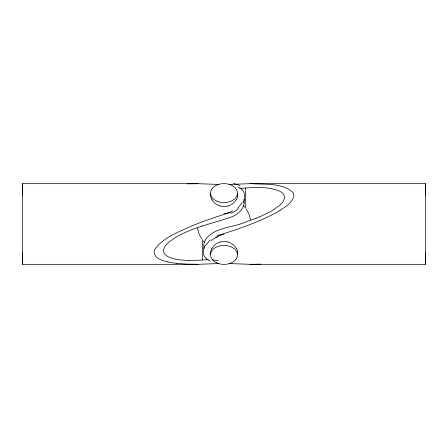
<?xml version="1.0" encoding="UTF-8"?>
<svg xmlns="http://www.w3.org/2000/svg" width="448" height="448" viewBox="0 0 448 448"><rect width="100%" height="100%" fill="white"/><g stroke="black" fill="none" stroke-linecap="round" stroke-linejoin="round"><path stroke-width="0.67" d="M218.271 263.57L198.05 264.32L22.4 264.32L22.4 252.51M22.4 195.49L22.4 183.68L198.061 183.686L218.316 184.43M188.563 260.428A101.371 69.031 -21.4 0 0 191.436 260.462L202.289 260.058L202.289 239.658M229.813 263.575L249.984 264.314L425.6 264.32L425.6 252.51M425.6 195.49L425.6 183.68L249.973 183.686L229.774 184.425M205.828 245.297L210.174 239.91M236.202 199.752C234.31 203 230.989 205.318 227.366 206.214M211.798 248.254L215.286 244.339L219.979 241.959M242.071 202.888L237.653 208.236M280.034 210.353C285.578 206.612 292.723 202.681 293.877 195.502A10.976 7.482 -21.4 0 0 293.574 193.721A12.622 8.602 -21.4 0 0 292.874 192.349C282.066 182.61 265.518 184.682 251.972 183.68M259.442 216.944L271.32 211.198L279.569 205.486A23.744 16.178 -21.4 0 0 280.588 204.551L283.164 201.494L284.525 198.234A10.343 7.045 -21.4 0 0 284.525 196.409L283.158 193.687L280.577 191.643A24.192 16.481 -21.4 0 0 279.216 190.938C266.711 186.071 252.857 187.505 239.781 188.412M256.564 218.109L245.711 221.95C233.302 227.55 217.151 227.041 207.222 237.356C204.59 240.397 203 244.664 204.075 248.668M217.409 235.637C235.866 229.93 254.262 223.72 271.566 215.057A87.231 59.433 -21.4 0 0 280.045 210.364M230.412 212.425C217.795 216.289 205.262 220.472 193.038 225.445C179.71 231.627 164.136 236.667 155.126 248.976A12.622 8.602 -21.4 0 0 154.42 250.622A10.976 7.482 -21.4 0 0 154.123 252.521C155.025 258.972 162.646 260.557 167.966 261.94M243.942 199.394C245.896 208.253 237.446 215.426 229.617 217.56C209.115 224.666 186.329 228.547 168.784 242.206A24.186 16.481 -21.4 0 0 167.423 243.449L164.842 246.501L163.475 249.76A10.343 7.045 -21.4 0 0 163.475 251.586L164.836 254.307L167.412 256.351A23.727 16.167 -21.4 0 0 168.426 256.889C174.709 259.745 181.754 260.187 188.552 260.445M208.219 259.588L202.289 260.058M187.314 183.865L198.061 183.68M260.708 264.135L251.978 264.32M249.973 183.686L250.975 183.68M198.05 264.32L185.937 264.074L176.434 263.318M249.984 264.314L250.981 264.32M227.366 241.786C230.989 242.682 234.31 245 236.202 248.248M219.979 206.041L215.286 203.661L211.798 199.746M210.347 261.111L207.558 259.717L205.929 258.35M237.826 186.95L240.576 188.373L242.172 189.762M243.622 205.632L244.826 207.088M203.174 240.912L204.378 242.368M246.198 208.886L249.06 214.29L250.578 220.018M201.802 239.114L198.94 233.71L197.422 227.982M425.6 183.68L425.6 264.32M245.711 187.942L245.711 208.124M202.289 225.669L202.289 226.05M22.4 183.68L22.4 264.32M218.243 260.596A20.233 7.05 -1.4 0 1 212.8 259.801M206.119 258.205A19.158 12.113 -29.2 0 1 205.24 245.246M211.025 240.666A20.222 16.828 -16.4 0 1 217.857 236.74M259.409 216.866A101.388 69.02 -21.4 0 1 256.536 218.03M210.846 254.262A12.942 8.663 -25.7 0 1 212.01 248.282M220.03 242.094A12.774 11.306 -0.8 0 1 227.326 241.898M236.46 248.209A12.942 8.938 21.7 0 1 237.222 254.279M215.785 237.558A13.502 9.386 -14.8 0 1 224.034 234.422M176.445 263.301A87.231 59.433 -21.4 0 1 167.955 261.957M238.218 208.751A20.233 18.956 -3.8 0 1 230.759 213.31M242.116 189.806A19.158 12.958 -30.8 0 1 243.029 202.983M233.313 183.546A20.222 10.758 -10.6 0 1 239.954 185.819M212.01 199.718A12.942 8.663 25.7 0 1 210.846 193.738M227.326 206.102A12.774 11.306 0.8 0 1 220.03 205.906M237.222 193.721A12.942 8.938 -21.7 0 1 236.46 199.791M232.68 210.806A13.502 9.514 -6.9 0 1 223.978 213.578M216.261 262.657A13.44 9.503 0 0 0 237.384 255.741A13.44 9.503 0 0 0 218.355 246.26A13.44 9.503 0 0 0 216.261 262.657M217.28 201.342A13.44 9.503 0 0 0 237.44 193.116A13.44 9.503 0 0 0 217.28 184.884A13.44 9.503 0 0 0 217.28 201.342"/></g></svg>
